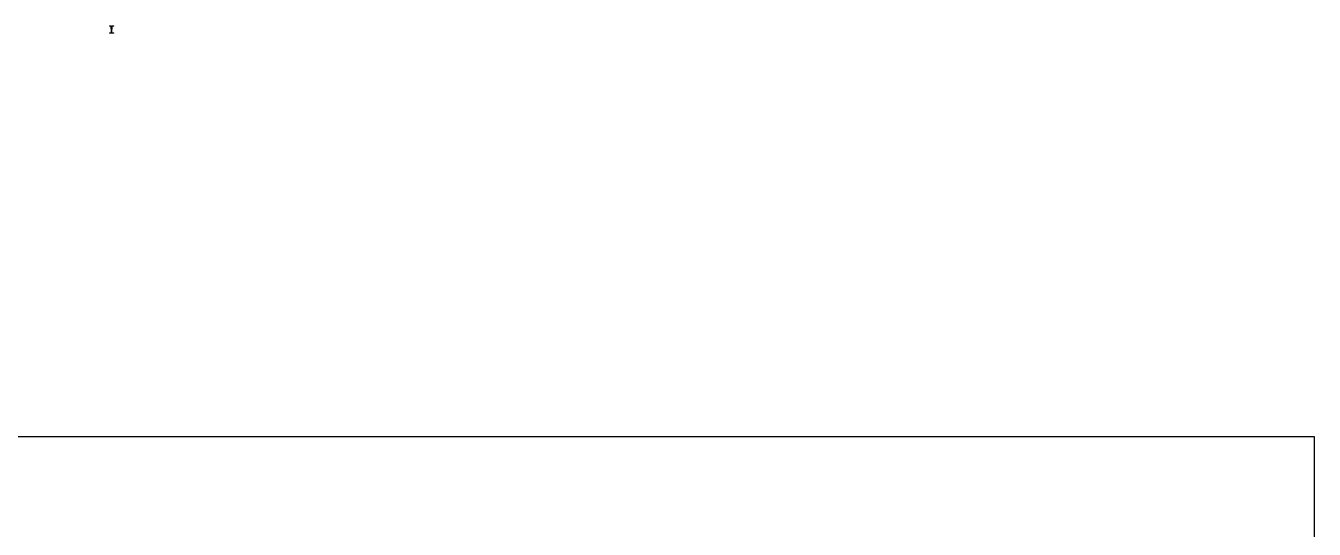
# Model space of a CAD drawing. Header units: millimetres. Extents: x -1822632 to -1305911, y 1206448 to 1536160.
# Drawn here: x -1729315 to -1720533, y 1212465 to 1215895 of the extents above; entities that cross this region are included whole.
import ezdxf

# ---------------------------------------------------------------- set-up
doc = ezdxf.new("R2010")
doc.units = ezdxf.units.MM
doc.header["$LTSCALE"] = 1000
doc.layers.get('0').update_dxf_attribs({"linetype": 'CONTINUOUS'})
doc.layers.add('W- bollard系船栓', color=4, linetype='CONTINUOUS')

msp = doc.modelspace()

# ---------------------------------------------------------------- linework, layer by layer
at = {"color": 0, "linetype": 'ByBlock', "lineweight": 0, "ltscale": 0.5}
msp.add_lwpolyline([(-1728717.8, 1215891.943), (-1728715.898, 1215891.943), (-1728723.898, 1215891.943, 0.41421356), (-1728724.898, 1215890.943), (-1728724.898, 1215876.1, -0.19891237), (-1728726.069, 1215873.271), (-1728727.226, 1215872.115, 0.20947737), (-1728727.898, 1215869.286), (-1728727.898, 1215848.943, 0.41421356), (-1728726.898, 1215847.943), (-1728715.398, 1215847.943, -0.41421356), (-1728714.898, 1215847.443), (-1728714.898, 1215845.443, -0.41421356), (-1728715.398, 1215844.943), (-1728744.398, 1215844.943, -0.41421356), (-1728744.898, 1215845.443), (-1728744.898, 1215847.443, -0.41421356), (-1728744.398, 1215847.943), (-1728732.898, 1215847.943, 0.41421356), (-1728731.898, 1215848.943), (-1728731.898, 1215869.286, 0.19891237), (-1728733.069, 1215872.115), (-1728733.726, 1215873.271, -0.19891237), (-1728734.898, 1215876.1), (-1728734.898, 1215890.943, 0.41421356), (-1728735.898, 1215891.943), (-1728743.898, 1215891.943, -0.41421356), (-1728744.898, 1215892.943), (-1728744.898, 1215893.943, -0.41421356), (-1728743.898, 1215894.943), (-1728734.648, 1215894.943, -0.41421356), (-1728731.648, 1215891.943), (-1728731.648, 1215891.593), (-1728732.048, 1215891.343), (-1728731.648, 1215891.093), (-1728731.648, 1215889.793), (-1728732.048, 1215889.543), (-1728731.648, 1215889.293), (-1728731.648, 1215887.993), (-1728732.048, 1215887.743), (-1728731.648, 1215887.493), (-1728731.648, 1215886.193), (-1728732.048, 1215885.943), (-1728731.648, 1215885.693), (-1728731.648, 1215884.393), (-1728732.047, 1215884.144), (-1728731.648, 1215883.893), (-1728731.648, 1215882.593), (-1728732.048, 1215882.343), (-1728731.648, 1215882.093), (-1728731.648, 1215880.793), (-1728732.048, 1215880.543), (-1728731.648, 1215880.293), (-1728731.648, 1215878.993), (-1728732.048, 1215878.743), (-1728731.648, 1215878.493), (-1728731.648, 1215877.193), (-1728732.048, 1215876.943), (-1728731.648, 1215876.693), (-1728731.648, 1215876.143, 1), (-1728728.148, 1215876.143), (-1728728.148, 1215877.393), (-1728727.748, 1215877.643), (-1728728.148, 1215877.893), (-1728728.148, 1215879.193), (-1728727.748, 1215879.443), (-1728728.148, 1215879.693), (-1728728.148, 1215880.993), (-1728727.748, 1215881.243), (-1728728.148, 1215881.493), (-1728728.148, 1215882.793), (-1728727.748, 1215883.043), (-1728728.148, 1215883.293), (-1728728.148, 1215884.593), (-1728727.748, 1215884.843), (-1728728.148, 1215885.093), (-1728728.148, 1215886.393), (-1728727.748, 1215886.643), (-1728728.148, 1215886.893), (-1728728.148, 1215888.193), (-1728727.748, 1215888.443), (-1728728.148, 1215888.693), (-1728728.148, 1215889.993), (-1728727.748, 1215890.243), (-1728728.148, 1215890.493), (-1728728.148, 1215891.943, -0.41422212), (-1728725.148, 1215894.943), (-1728715.898, 1215894.943, -0.41421356), (-1728714.898, 1215893.943), (-1728714.898, 1215892.943, -0.41421356), (-1728715.898, 1215891.943)], format="xyb", dxfattribs=at)
at = {"layer": 'W- bollard系船栓'}
msp.add_lwpolyline([(-1738065.772, 1213096.071), (-1720533.301, 1213096.071), (-1720533.301, 1206447.927), (-1738065.772, 1206447.927)], close=True, dxfattribs=at)

doc.saveas('drawing.dxf')
